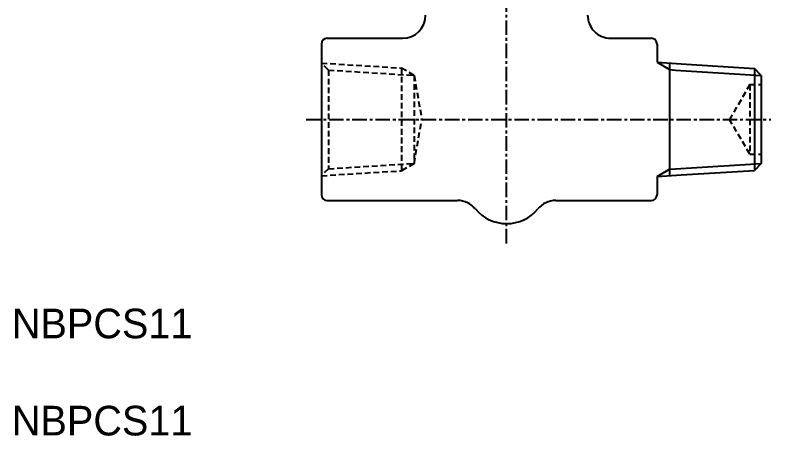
# Model space of a CAD drawing. Extents: x -13.7 to 51.6, y 117.1 to 200.9.
# Drawn here: x -13.7 to 51.6, y 117.1 to 153.4 of the extents above; entities that cross this region are included whole.
import ezdxf

# ---------------------------------------------------------------- set-up
doc = ezdxf.new("R2010")
doc.units = 0
doc.linetypes.add('CENTER', pattern=[2, 1.25, -0.25, 0.25, -0.25])
doc.linetypes.add('DASHED', pattern=[0.75, 0.5, -0.25])
doc.layers.get('0').update_dxf_attribs({"linetype": 'CONTINUOUS'})
doc.layers.add('CENTER', color=1, linetype='CENTER')

msp = doc.modelspace()

# ---------------------------------------------------------------- linework, layer by layer
at = {"color": 7, "linetype": 'CONTINUOUS'}
for p, q in [((12.727, 150.95), (12.727, 137.95)), ((13.227, 151.45), (19.727, 151.45)), ((37.727, 151.45), (41.227, 151.45)), ((41.727, 150.95), (41.727, 149.377)), ((41.727, 149.377), (43.799, 149.247)), ((42.799, 149.31), (42.799, 139.59)), ((43.799, 149.247), (50.136, 148.851)), ((50.727, 148.25), (50.136, 148.851)), ((50.136, 148.851), (50.136, 140.049)), ((50.727, 148.25), (50.727, 140.65)), ((50.727, 140.65), (50.136, 140.049)), ((43.799, 139.653), (50.136, 140.049)), ((41.727, 139.523), (43.799, 139.653)), ((41.727, 139.523), (41.727, 137.95)), ((13.227, 137.45), (24.227, 137.45)), ((23.727, 137.45), (24.227, 137.45)), ((24.227, 137.45), (24.485, 137.45)), ((32.97, 137.45), (41.227, 137.45))]:
    msp.add_line(p, q, dxfattribs=at)
at = {"color": 3, "linetype": 'DASHED'}
for p, q in [((12.727, 149.314), (19.655, 148.881)), ((13.33, 148.712), (12.727, 149.314)), ((19.655, 148.881), (19.655, 140.019)), ((20.727, 148.25), (19.655, 148.881)), ((13.33, 148.712), (13.33, 140.188)), ((13.33, 148.712), (20.727, 148.25)), ((20.727, 148.25), (21.397, 144.45)), ((20.727, 148.25), (20.727, 140.65)), ((49.727, 147.45), (47.995, 144.45)), ((49.727, 147.45), (49.727, 141.45)), ((49.727, 147.45), (50.727, 147.45)), ((20.727, 140.65), (21.397, 144.45)), ((49.727, 141.45), (47.995, 144.45)), ((49.727, 141.45), (50.727, 141.45)), ((13.33, 140.188), (20.727, 140.65)), ((20.727, 140.65), (19.655, 140.019)), ((13.33, 140.188), (12.727, 139.586)), ((12.727, 139.586), (19.655, 140.019))]:
    msp.add_line(p, q, dxfattribs=at)
at = {"color": 3, "linetype": 'CONTINUOUS'}
for p, q in [((41.727, 149.377), (42.799, 148.745)), ((42.799, 148.745), (43.33, 148.712)), ((43.33, 148.712), (50.727, 148.25)), ((43.33, 140.188), (50.727, 140.65)), ((41.727, 139.523), (42.799, 140.155)), ((42.799, 140.155), (43.33, 140.188))]:
    msp.add_line(p, q, dxfattribs=at)
at = {"color": 7, "linetype": 'CONTINUOUS'}
for centre, radius, start, end in [((19.727, 153.45), 2, 270, 360), ((37.727, 153.45), 2, 179.99999, 270), ((13.227, 150.95), 0.5, 90, 180), ((41.227, 150.95), 0.5, 0, 90), ((13.227, 137.95), 0.5, 180, 270), ((41.227, 137.95), 0.5, 270, 360), ((24.485, 135.45), 2, 39.5212, 90), ((32.97, 135.45), 2, 90, 140.4788), ((28.727, 138.95), 3.5, 219.5212, 320.4788)]:
    msp.add_arc(centre, radius, start, end, dxfattribs=at)
at = {"layer": 'CENTER', "color": 1, "linetype": 'CENTER'}
for p, q in [((28.727, 133.739), (28.727, 200.901)), ((11.398, 144.45), (51.559, 144.45))]:
    msp.add_line(p, q, dxfattribs=at)

# ---------------------------------------------------------------- texts
at = {"color": 7, "linetype": 'CONTINUOUS'}
for p in [(-14.015, 125.552), (-14.015, 117.167)]:
    msp.add_text('NBPCS11', height=2.5597, dxfattribs=at).set_placement(p)

doc.saveas('drawing.dxf')
